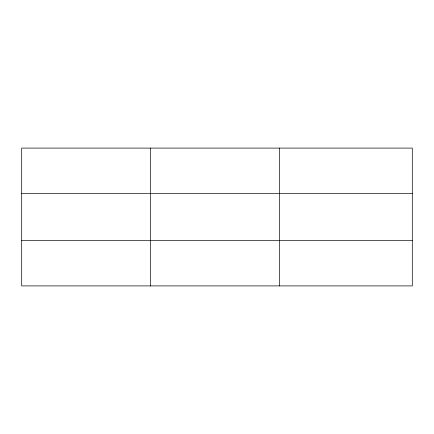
<?xml version="1.0" encoding="UTF-8"?>
<svg xmlns="http://www.w3.org/2000/svg" width="434" height="434" viewBox="0 0 434 434"><rect width="100%" height="100%" fill="white"/><g stroke="black" fill="none" stroke-linecap="round" stroke-linejoin="round"><path stroke-width="0.65" d="M150.598 285.908L150.598 148.092M279.496 285.908L279.496 148.092M412.3 240.431L412.3 285.908L21.7 285.908L21.7 148.092L412.3 148.092L412.3 240.431L21.7 240.431M21.7 193.569L412.3 193.569"/></g></svg>
